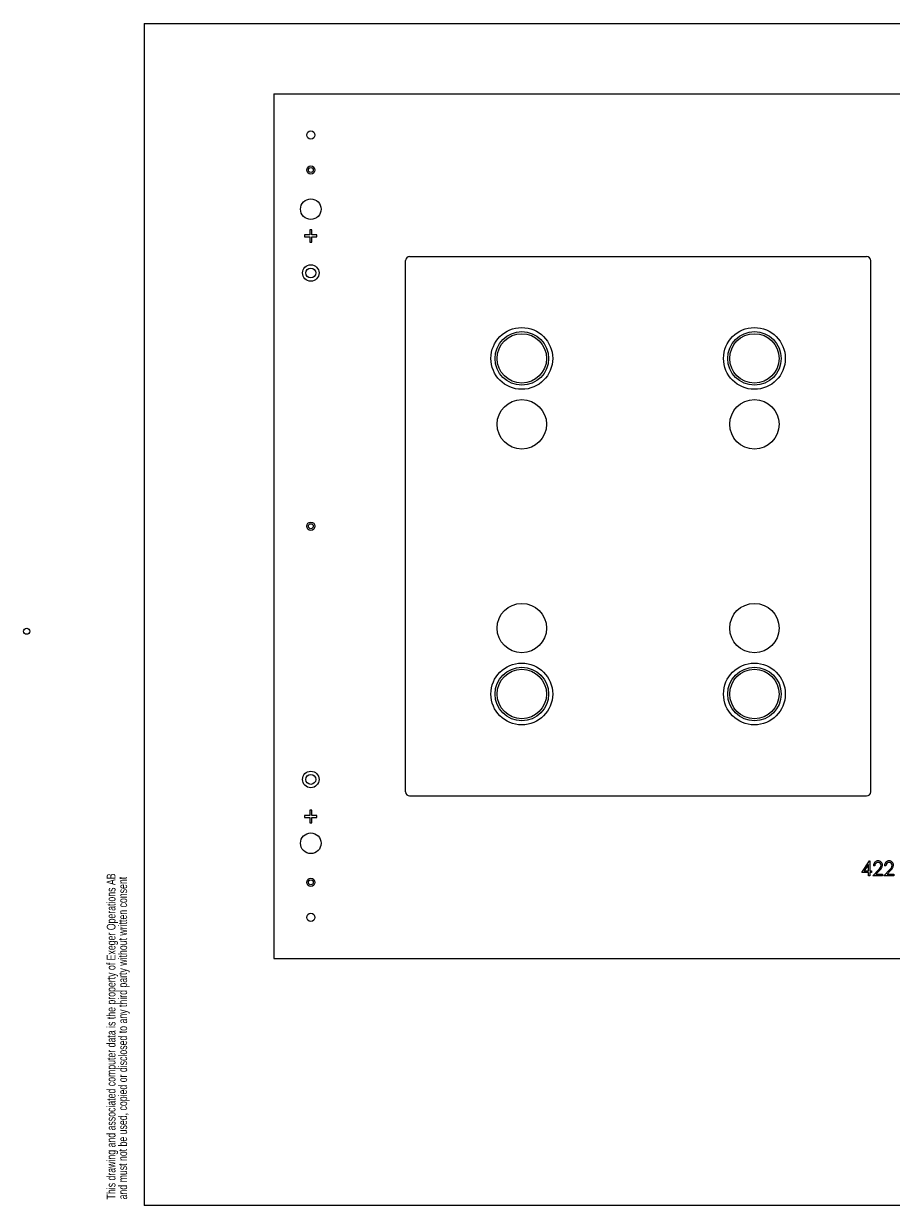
# Model space of a CAD drawing. Extents: x -9 to 415, y 5 to 292.
# Drawn here: x -9.3 to 202.2, y 4.7 to 291.7 of the extents above; entities that cross this region are included whole.
import ezdxf

# ---------------------------------------------------------------- set-up
doc = ezdxf.new("R2010")
doc.units = 0
doc.layers.get('0').update_dxf_attribs({"linetype": 'CONTINUOUS'})
doc.styles.add('SLDTEXTSTYLE0', font='TXT', dxfattribs={"width": 0.75})

# ---------------------------------------------------------------- blocks, each defined once
blk = doc.blocks.new('SW_NOTE_0')
at = {"color": 0, "linetype": 'CONTINUOUS', "char_height": 2.1167, "attachment_point": 1, "rotation": 90, "style": 'SLDTEXTSTYLE0'}
for s, insert in [('This drawing and associated computer data is the property of Exeger Operations AB', (-2.73, 0)), ('and must not be used, copied or disclosed to any third party without written consent', (0.09, 0))]:
    blk.add_mtext(s, dxfattribs=dict(at, insert=insert))

msp = doc.modelspace()

# ---------------------------------------------------------------- linework, layer by layer
at = {"color": 7, "linetype": 'CONTINUOUS'}
for p, q in [((19.99, 291.66), (414.99, 291.66)), ((19.99, 291.66), (19.99, 4.66)), ((51.49, 274.6), (51.49, 64.6)), ((51.49, 274.6), (351.49, 274.6)), ((60.74, 241.6), (60.24, 241.6)), ((60.24, 241.6), (60.24, 240.35)), ((60.74, 240.35), (60.74, 241.6)), ((60.24, 240.35), (58.99, 240.35)), ((58.99, 240.35), (58.99, 239.85)), ((58.99, 239.85), (60.24, 239.85)), ((60.24, 239.85), (60.24, 238.6)), ((60.24, 238.6), (60.74, 238.6)), ((61.99, 240.35), (60.74, 240.35)), ((60.74, 238.6), (60.74, 239.85)), ((60.74, 239.85), (61.99, 239.85)), ((61.99, 239.85), (61.99, 240.35)), ((83.49, 105.1), (83.49, 234.1)), ((84.49, 235.1), (195.49, 235.1)), ((196.49, 105.1), (196.49, 234.1)), ((84.49, 104.1), (195.49, 104.1)), ((60.24, 100.6), (60.24, 99.35)), ((60.74, 100.6), (60.24, 100.6)), ((60.74, 99.35), (60.74, 100.6)), ((60.24, 99.35), (58.99, 99.35)), ((58.99, 99.35), (58.99, 98.85)), ((58.99, 98.85), (60.24, 98.85)), ((60.24, 98.85), (60.24, 97.6)), ((60.24, 97.6), (60.74, 97.6)), ((61.99, 99.35), (60.74, 99.35)), ((60.74, 97.6), (60.74, 98.85)), ((60.74, 98.85), (61.99, 98.85)), ((61.99, 98.85), (61.99, 99.35)), ((194.3, 85.54), (196.22, 88.32)), ((195.96, 87.41), (194.92, 85.89)), ((195.96, 85.89), (195.96, 87.41)), ((196.22, 88.32), (196.28, 88.32)), ((196.28, 88.32), (196.28, 85.89)), ((197, 84.73), (198.35, 86.18)), ((197.45, 87.15), (197.13, 87.15)), ((199.69, 84.73), (201.05, 86.18)), ((200.14, 87.15), (199.82, 87.15)), ((195.96, 85.54), (194.3, 85.54)), ((194.92, 85.89), (195.96, 85.89)), ((195.96, 84.73), (195.96, 85.54)), ((196.28, 84.73), (195.96, 84.73)), ((196.28, 85.89), (196.68, 85.89)), ((196.28, 85.54), (196.28, 84.73)), ((196.68, 85.54), (196.28, 85.54)), ((196.68, 85.89), (196.68, 85.54)), ((199.38, 84.73), (197, 84.73)), ((198.62, 86.02), (197.75, 85.09)), ((197.75, 85.09), (199.38, 85.09)), ((199.38, 85.09), (199.38, 84.73)), ((202.07, 84.73), (199.69, 84.73)), ((201.31, 86.02), (200.44, 85.09)), ((200.44, 85.09), (202.07, 85.09)), ((202.07, 85.09), (202.07, 84.73)), ((51.49, 64.6), (351.49, 64.6)), ((414.99, 4.66), (19.99, 4.66))]:
    msp.add_line(p, q, dxfattribs=at)
for centre, radius in [((60.49, 264.6), 1), ((60.49, 256.1), 1), ((60.49, 256.1), 0.6), ((60.49, 246.6), 2.5), ((60.49, 231.1), 2), ((60.49, 231.1), 1.2), ((111.74, 210.35), 7.5), ((111.74, 210.35), 6.5), ((111.74, 210.35), 6), ((168.24, 210.35), 7.5), ((168.24, 210.35), 6.5), ((168.24, 210.35), 6), ((111.74, 194.35), 6), ((168.24, 194.35), 6), ((60.49, 169.6), 1), ((60.49, 169.6), 0.6), ((111.74, 144.85), 6), ((168.24, 144.85), 6), ((-8.51, 144.1), 0.75), ((111.74, 128.85), 7.5), ((111.74, 128.85), 6.5), ((168.24, 128.85), 7.5), ((168.24, 128.85), 6.5), ((111.74, 128.85), 6), ((168.24, 128.85), 6), ((60.49, 108.1), 2), ((60.49, 108.1), 1.2), ((60.49, 92.6), 2.5), ((60.49, 83.1), 1), ((60.49, 83.1), 0.6), ((60.49, 74.6), 1)]:
    msp.add_circle(centre, radius, dxfattribs=at)
for centre, radius, start, end in [((84.49, 234.1), 1, 90, 180), ((195.49, 234.1), 1, 0, 90), ((84.49, 105.1), 1, 180, 270), ((195.49, 105.1), 1, 270, 0), ((198.27, 87.18), 1.14, 89.7556, 181.4974), ((198.25, 87.15), 0.804, 89.4909, 180.2609), ((198.28, 87.23), 0.733, 1.7591, 92.123), ((198.3, 87.29), 1.03, 359.187, 91.7322), ((197.51, 87.44), 1.52, 303.8727, 352.7787), ((197.5, 87.48), 1.85, 307.6065, 353.5535), ((200.96, 87.18), 1.14, 89.7556, 181.4974), ((200.94, 87.15), 0.804, 89.4909, 180.2609), ((200.98, 87.23), 0.733, 1.7591, 92.123), ((201, 87.29), 1.03, 359.187, 91.7322), ((200.2, 87.44), 1.52, 303.8727, 352.7787), ((200.19, 87.48), 1.85, 307.6065, 353.5535)]:
    msp.add_arc(centre, radius, start, end, dxfattribs=at)

# ---------------------------------------------------------------- block references
msp.add_blockref('SW_NOTE_0', (13.66, 6.1), dxfattribs=at)

doc.saveas('drawing.dxf')
